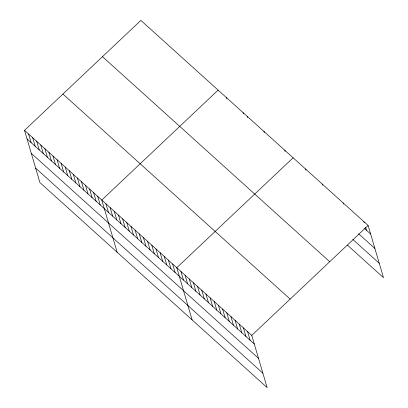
<?xml version="1.0" encoding="UTF-8"?>
<svg xmlns="http://www.w3.org/2000/svg" width="408" height="408" viewBox="0 0 408 408"><rect width="100%" height="100%" fill="white"/><g stroke="black" fill="none" stroke-linecap="round" stroke-linejoin="round"><path stroke-width="0.61" d="M24.521 130.331L251.756 335.386L267.128 387.6L39.892 182.544L24.521 130.331L140.872 20.4L368.108 225.456L383.479 277.67L347.371 245.091M218.132 90.117L101.781 200.048L117.152 252.261M293.123 157.789L176.771 267.714L192.137 319.933M251.756 335.386L368.108 225.456M364.614 228.602L370.632 234.034M358.673 233.815L374.87 248.436M352.854 239.46L379.241 263.272M102.479 56.676L329.715 261.732M62.919 94.054L290.154 299.11M27.045 138.909L254.281 343.964M31.283 153.306L258.524 358.362M35.654 168.142L262.89 373.198M363.941 221.697L364.278 222.839M365.624 227.414L366.466 230.275M343.113 202.898L343.449 204.041M322.284 184.105L322.621 185.247M305.618 169.065L305.954 170.207M284.789 150.266L285.126 151.414M263.961 131.473L264.297 132.615M247.294 116.433L247.631 117.581M243.127 112.674L243.464 113.817M226.466 97.639L226.802 98.782M247.595 331.627L250.119 340.206M243.428 327.864L245.953 336.442M239.261 324.105L241.786 332.683M235.095 320.346L237.619 328.925M230.928 316.588L233.453 325.166M226.761 312.829L229.286 321.407M222.595 309.07L225.119 317.648M218.433 305.311L220.958 313.89M214.266 301.553L216.791 310.131M210.1 297.789L212.624 306.367M205.933 294.03L208.457 302.608M201.766 290.272L204.291 298.85M197.6 286.513L200.124 295.091M193.433 282.754L195.957 291.332M189.271 278.995L191.796 287.574M185.105 275.237L187.629 283.815M180.938 271.478L183.462 280.056M172.604 263.956L175.129 272.534M168.438 260.197L170.962 268.775M164.271 256.438L166.796 265.016M160.109 252.679L162.634 261.258M155.943 248.921L158.467 257.499M151.776 245.162L154.3 253.74M147.609 241.398L150.134 249.982M143.443 237.64L145.967 246.218M139.276 233.881L141.8 242.459M135.109 230.122L137.634 238.7M130.942 226.364L133.472 234.942M126.781 222.605L129.305 231.183M122.614 218.846L125.139 227.424M118.448 215.087L120.972 223.666M114.281 211.324L116.805 219.902M110.114 207.565L112.639 216.143M105.947 203.806L108.472 212.384M97.716 196.381L100.241 204.959M93.651 192.709L96.176 201.287M89.587 189.042L92.111 197.62M85.517 185.37L88.041 193.948M81.452 181.703L83.977 190.281M77.387 178.031L79.912 186.609M73.318 174.364L75.842 182.942M69.253 170.692L71.777 179.27M65.188 167.025L67.713 175.603M61.118 163.353L63.643 171.931M57.054 159.686L59.578 168.264M52.989 156.014L55.514 164.592M48.919 152.347L51.444 160.925M44.855 148.675L47.379 157.253M40.79 145.008L43.314 153.587M36.72 141.336L39.245 149.915M32.655 137.669L35.18 146.248M28.591 133.997L31.115 142.576"/></g></svg>
